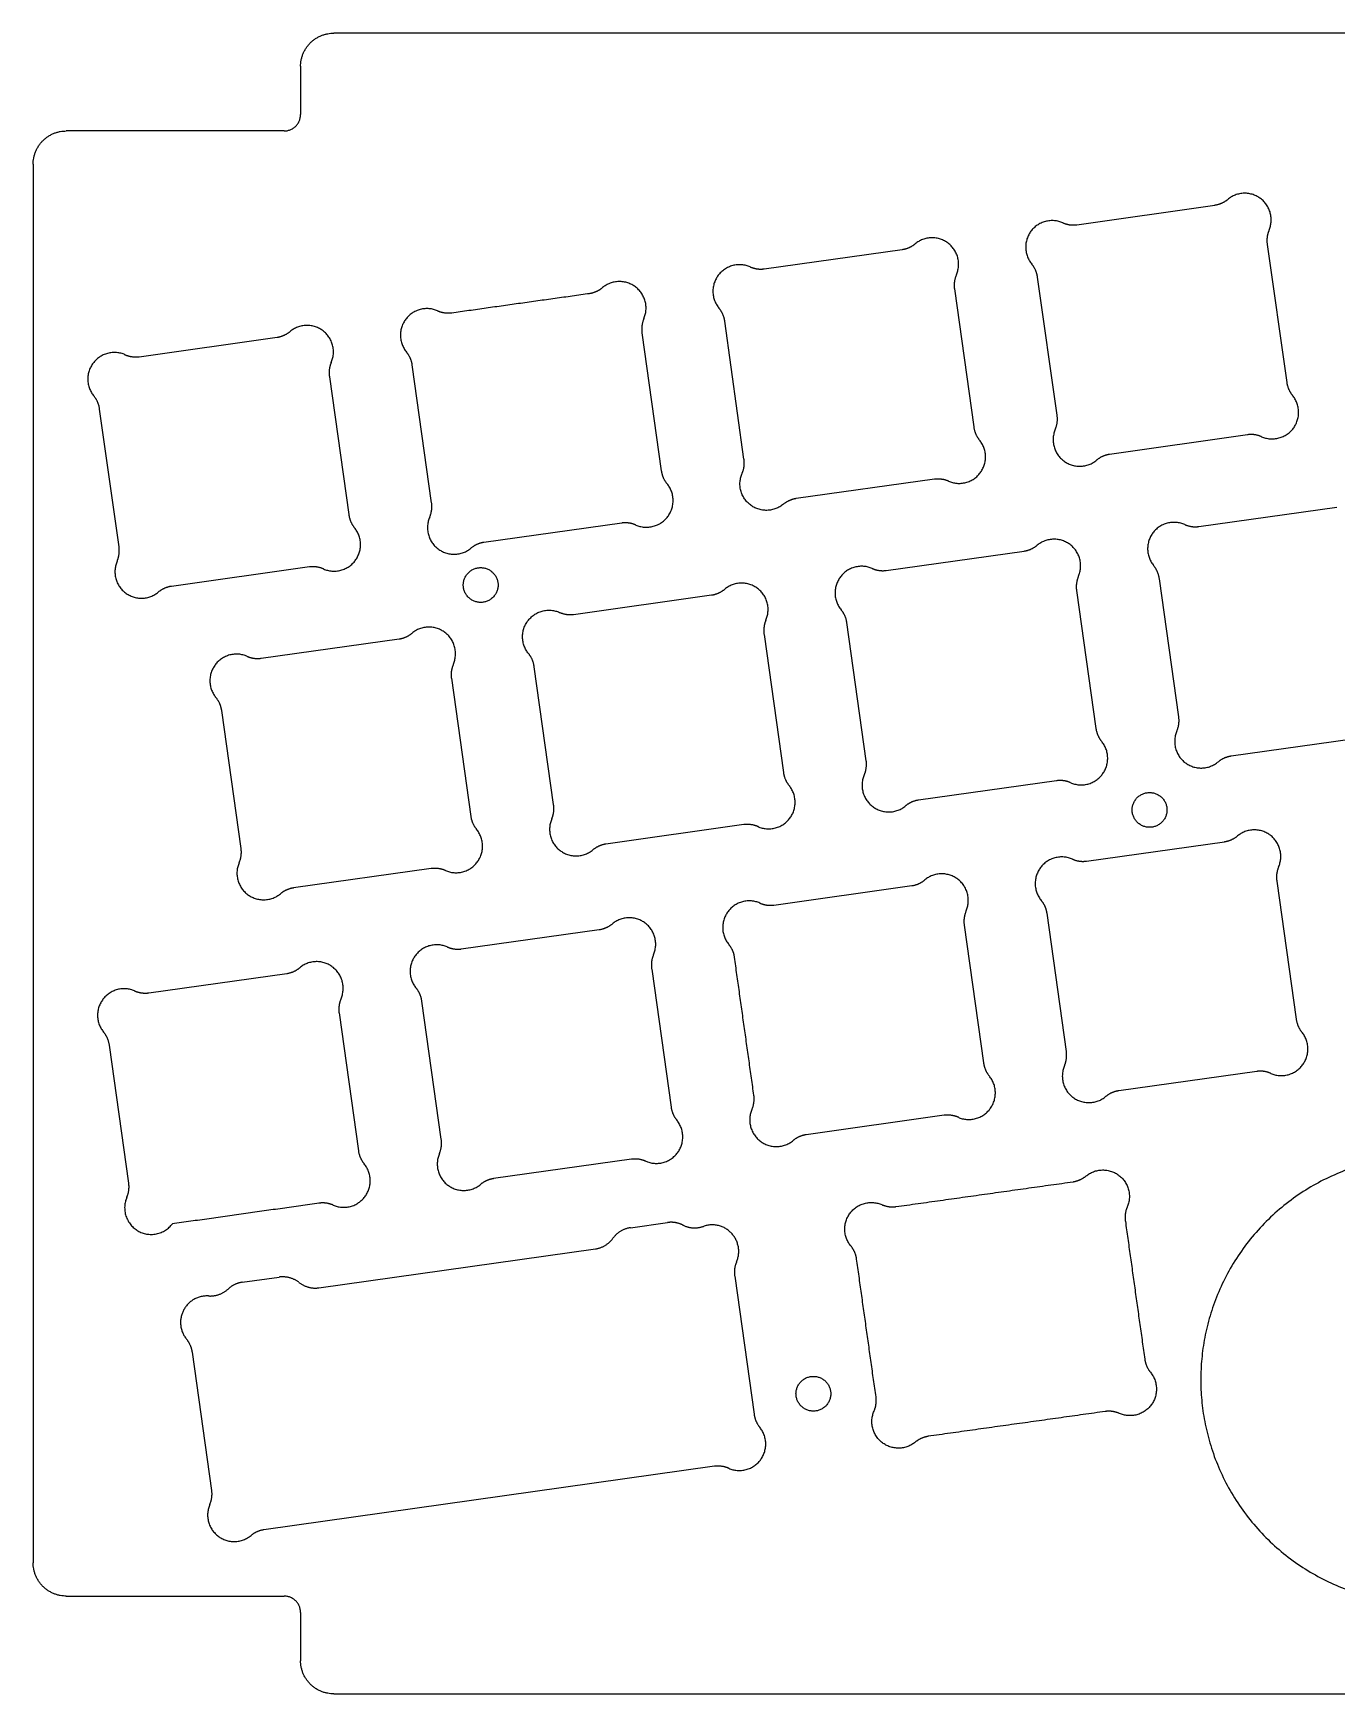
# Model space of a CAD drawing. Header units: millimetres. Extents: x -34 to 248, y -639 to -539.
# Drawn here: x 109.4 to 188.1, y -639.1 to -538.9 of the extents above; entities that cross this region are included whole.
import ezdxf

# ---------------------------------------------------------------- set-up
doc = ezdxf.new("R2010")
doc.units = ezdxf.units.MM
doc.header["$MEASUREMENT"] = 0
doc.layers.add('预设值', color=7, linetype='Continuous', true_color=0x000000)

msp = doc.modelspace()

# ---------------------------------------------------------------- linework, layer by layer
at = {"layer": '预设值'}
for p, q in [((172.42, -550.49, -10.11), (180.75, -549.3, -10.11)), ((153.55, -553.15, -10.11), (161.88, -551.98, -10.11)), ((183.91, -551.68, -10.11), (185.09, -560, -10.11)), ((171.23, -561.98, -10.11), (170.05, -553.65, -10.11)), ((165.03, -554.36, -10.11), (166.2, -562.69, -10.11)), ((146.17, -557.01, -10.11), (147.34, -565.33, -10.11)), ((152.33, -564.63, -10.11), (151.17, -556.3, -10.11)), ((115.82, -558.45, -10.11), (124.15, -557.28, -10.11)), ((133.48, -567.28, -10.11), (132.31, -558.95, -10.11)), ((127.31, -559.66, -10.11), (128.48, -567.98, -10.11)), ((114.61, -569.93, -10.11), (113.44, -561.61, -10.11)), ((182.72, -563.16, -10.11), (174.39, -564.35, -10.11)), ((163.82, -565.85, -10.11), (155.49, -567.01, -10.11)), ((179.78, -568.7, -10.11), (188.11, -567.53, -10.11)), ((144.96, -568.49, -10.11), (136.63, -569.66, -10.11)), ((126.1, -571.14, -10.11), (117.77, -572.31, -10.11)), ((160.92, -571.35, -10.11), (169.25, -570.18, -10.11)), ((178.57, -580.18, -10.11), (177.4, -571.85, -10.11)), ((142.05, -574, -10.11), (150.38, -572.83, -10.11)), ((172.4, -572.56, -10.11), (173.57, -580.88, -10.11)), ((159.71, -582.83, -10.11), (158.54, -574.5, -10.11)), ((123.19, -576.65, -10.11), (131.52, -575.48, -10.11)), ((153.54, -575.21, -10.11), (154.71, -583.54, -10.11)), ((140.84, -585.48, -10.11), (139.67, -577.16, -10.11)), ((134.67, -577.86, -10.11), (135.84, -586.19, -10.11)), ((121.98, -588.13, -10.11), (120.81, -579.81, -10.11)), ((190.06, -581.39, -10.11), (181.73, -582.56, -10.11)), ((171.19, -584.04, -10.11), (162.87, -585.21, -10.11)), ((152.33, -586.69, -10.11), (144, -587.86, -10.11)), ((173, -588.89, -10.11), (181.33, -587.72, -10.11)), ((133.46, -589.34, -10.11), (125.14, -590.51, -10.11)), ((184.49, -590.1, -10.11), (185.66, -598.42, -10.11)), ((154.14, -591.54, -10.11), (162.46, -590.37, -10.11)), ((171.79, -600.37, -10.11), (170.62, -592.04, -10.11)), ((135.27, -594.19, -10.11), (143.6, -593.02, -10.11)), ((165.62, -592.75, -10.11), (166.79, -601.07, -10.11)), ((116.41, -596.84, -10.11), (124.73, -595.67, -10.11)), ((146.76, -595.4, -10.11), (147.93, -603.73, -10.11)), ((127.89, -598.05, -10.11), (129.06, -606.38, -10.11)), ((134.06, -605.67, -10.11), (132.89, -597.35, -10.11)), ((115.2, -608.32, -10.11), (114.03, -600, -10.11)), ((183.28, -601.58, -10.11), (174.95, -602.75, -10.11)), ((164.41, -604.23, -10.11), (156.09, -605.4, -10.11)), ((145.55, -606.88, -10.11), (137.22, -608.05, -10.11)), ((145.48, -611.01, -10.11), (147.71, -610.7, -10.11)), ((126.67, -614.64, -10.11), (143.36, -612.29, -10.11)), ((122.05, -614.3, -10.11), (124.27, -613.99, -10.11)), ((151.77, -613.93, -10.11), (152.94, -622.26, -10.11)), ((120.21, -626.86, -10.11), (119.04, -618.53, -10.11)), ((150.56, -625.41, -10.11), (123.36, -629.24, -10.11))]:
    msp.add_line(p, q, dxfattribs=at)
for points, weights in [([(125.57, -540.93, -10.11), (125.57, -538.93, -10.11), (127.57, -538.93, -10.11)], [1, 0.707106781187, 1]), ([(124.57, -544.83, -10.11), (125.57, -544.83, -10.11), (125.57, -543.83, -10.11)], [1, 0.707106781187, 1]), ([(109.43, -546.83, -10.11), (109.43, -544.83, -10.11), (111.43, -544.83, -10.11)], [1, 0.707106781187, 1]), ([(180.75, -549.3, -10.11), (181.19, -549.24, -10.11), (181.53, -548.96, -10.11)], [1, 0.962542978378, 1]), ([(171.57, -550.37, -10.11), (171.98, -550.55, -10.11), (172.42, -550.49, -10.11)], [1, 0.962541043252, 1]), ([(184.02, -550.82, -10.11), (183.84, -551.23, -10.11), (183.91, -551.68, -10.11)], [1, 0.962541776374, 1]), ([(161.88, -551.98, -10.11), (162.32, -551.92, -10.11), (162.67, -551.64, -10.11)], [1, 0.96254690135, 1]), ([(152.7, -553.03, -10.11), (153.11, -553.21, -10.11), (153.55, -553.15, -10.11)], [1, 0.962546621118, 1]), ([(170.05, -553.65, -10.11), (169.98, -553.21, -10.11), (169.7, -552.86, -10.11)], [1, 0.962540757654, 1]), ([(165.15, -553.51, -10.11), (164.97, -553.92, -10.11), (165.03, -554.36, -10.11)], [1, 0.962536478936, 1]), ([(143.01, -554.63, -10.11), (143.46, -554.56, -10.11), (143.8, -554.28, -10.11)], [1, 0.962542061912, 1]), ([(133.83, -555.68, -10.11), (134.24, -555.86, -10.11), (134.69, -555.8, -10.11)], [1, 0.962544762008, 1]), ([(151.17, -556.3, -10.11), (151.11, -555.86, -10.11), (150.82, -555.52, -10.11)], [1, 0.962536462574, 1]), ([(124.15, -557.28, -10.11), (124.59, -557.21, -10.11), (124.94, -556.93, -10.11)], [1, 0.962534970604, 1]), ([(146.29, -556.15, -10.11), (146.11, -556.56, -10.11), (146.17, -557.01, -10.11)], [1, 0.962541776374, 1]), ([(114.97, -558.33, -10.11), (115.38, -558.51, -10.11), (115.82, -558.45, -10.11)], [1, 0.962546453011, 1]), ([(127.42, -558.8, -10.11), (127.24, -559.21, -10.11), (127.31, -559.66, -10.11)], [1, 0.962540289121, 1]), ([(132.31, -558.95, -10.11), (132.24, -558.51, -10.11), (131.96, -558.17, -10.11)], [1, 0.962544476462, 1]), ([(185.09, -560, -10.11), (185.16, -560.45, -10.11), (185.44, -560.79, -10.11)], [1, 0.962547278657, 1]), ([(113.44, -561.61, -10.11), (113.38, -561.16, -10.11), (113.09, -560.82, -10.11)], [1, 0.962543559748, 1]), ([(171.12, -562.83, -10.11), (171.3, -562.42, -10.11), (171.23, -561.98, -10.11)], [1, 0.962548297298, 1]), ([(166.2, -562.69, -10.11), (166.26, -563.14, -10.11), (166.54, -563.48, -10.11)], [1, 0.962543074976, 1]), ([(183.57, -563.28, -10.11), (183.16, -563.1, -10.11), (182.72, -563.16, -10.11)], [1, 0.962541959728, 1]), ([(152.22, -565.49, -10.11), (152.4, -565.08, -10.11), (152.33, -564.63, -10.11)], [1, 0.962543091337, 1]), ([(174.39, -564.35, -10.11), (173.95, -564.41, -10.11), (173.61, -564.7, -10.11)], [1, 0.962542061912, 1]), ([(147.34, -565.33, -10.11), (147.4, -565.78, -10.11), (147.69, -566.12, -10.11)], [1, 0.962544476462, 1]), ([(164.67, -565.96, -10.11), (164.26, -565.79, -10.11), (163.82, -565.85, -10.11)], [1, 0.962546884988, 1]), ([(155.49, -567.01, -10.11), (155.05, -567.08, -10.11), (154.7, -567.36, -10.11)], [1, 0.962546637481, 1]), ([(128.48, -567.98, -10.11), (128.54, -568.43, -10.11), (128.82, -568.77, -10.11)], [1, 0.962551363153, 1]), ([(133.36, -568.13, -10.11), (133.54, -567.72, -10.11), (133.48, -567.28, -10.11)], [1, 0.962541776374, 1]), ([(145.81, -568.61, -10.11), (145.4, -568.43, -10.11), (144.96, -568.49, -10.11)], [1, 0.962544762008, 1]), ([(178.93, -568.58, -10.11), (179.34, -568.76, -10.11), (179.78, -568.7, -10.11)], [1, 0.962547936004, 1]), ([(114.5, -570.79, -10.11), (114.67, -570.38, -10.11), (114.61, -569.93, -10.11)], [1, 0.962548092829, 1]), ([(136.63, -569.66, -10.11), (136.19, -569.72, -10.11), (135.85, -570.01, -10.11)], [1, 0.962542061912, 1]), ([(169.25, -570.18, -10.11), (169.69, -570.11, -10.11), (170.03, -569.83, -10.11)], [1, 0.962544028588, 1]), ([(126.95, -571.26, -10.11), (126.54, -571.08, -10.11), (126.1, -571.14, -10.11)], [1, 0.962538241075, 1]), ([(177.4, -571.85, -10.11), (177.34, -571.41, -10.11), (177.06, -571.06, -10.11)], [1, 0.962535239482, 1]), ([(160.06, -571.23, -10.11), (160.48, -571.41, -10.11), (160.92, -571.35, -10.11)], [1, 0.962542800429, 1]), ([(172.52, -571.7, -10.11), (172.34, -572.11, -10.11), (172.4, -572.56, -10.11)], [1, 0.96254437444, 1]), ([(117.77, -572.31, -10.11), (117.33, -572.37, -10.11), (116.98, -572.66, -10.11)], [1, 0.962543182859, 1]), ([(150.38, -572.83, -10.11), (150.82, -572.77, -10.11), (151.17, -572.48, -10.11)], [1, 0.962543463063, 1]), ([(141.2, -573.88, -10.11), (141.61, -574.06, -10.11), (142.05, -574, -10.11)], [1, 0.96254942332, 1]), ([(158.54, -574.5, -10.11), (158.48, -574.06, -10.11), (158.19, -573.72, -10.11)], [1, 0.96254940205, 1]), ([(131.52, -575.48, -10.11), (131.96, -575.42, -10.11), (132.3, -575.13, -10.11)], [1, 0.962542779327, 1]), ([(153.65, -574.35, -10.11), (153.48, -574.76, -10.11), (153.54, -575.21, -10.11)], [1, 0.962533396263, 1]), ([(122.33, -576.53, -10.11), (122.74, -576.71, -10.11), (123.19, -576.65, -10.11)], [1, 0.962543371383, 1]), ([(134.79, -577.01, -10.11), (134.61, -577.42, -10.11), (134.67, -577.86, -10.11)], [1, 0.962539652896, 1]), ([(139.67, -577.16, -10.11), (139.61, -576.71, -10.11), (139.33, -576.37, -10.11)], [1, 0.962540272782, 1]), ([(120.81, -579.81, -10.11), (120.75, -579.36, -10.11), (120.46, -579.02, -10.11)], [1, 0.962532947756, 1]), ([(178.46, -581.03, -10.11), (178.64, -580.62, -10.11), (178.57, -580.18, -10.11)], [1, 0.962542719223, 1]), ([(173.57, -580.88, -10.11), (173.64, -581.33, -10.11), (173.92, -581.67, -10.11)], [1, 0.962541873318, 1]), ([(159.59, -583.69, -10.11), (159.77, -583.28, -10.11), (159.71, -582.83, -10.11)], [1, 0.962536845258, 1]), ([(181.73, -582.56, -10.11), (181.29, -582.62, -10.11), (180.94, -582.91, -10.11)], [1, 0.962542739912, 1]), ([(154.71, -583.54, -10.11), (154.77, -583.98, -10.11), (155.05, -584.32, -10.11)], [1, 0.962546793274, 1]), ([(172.05, -584.16, -10.11), (171.64, -583.98, -10.11), (171.19, -584.04, -10.11)], [1, 0.962549056251, 1]), ([(135.84, -586.19, -10.11), (135.91, -586.63, -10.11), (136.19, -586.97, -10.11)], [1, 0.96254727302, 1]), ([(140.73, -586.34, -10.11), (140.91, -585.93, -10.11), (140.84, -585.48, -10.11)], [1, 0.962539917289, 1]), ([(162.87, -585.21, -10.11), (162.42, -585.27, -10.11), (162.08, -585.56, -10.11)], [1, 0.962537772393, 1]), ([(153.18, -586.81, -10.11), (152.77, -586.63, -10.11), (152.33, -586.69, -10.11)], [1, 0.962550339706, 1]), ([(121.86, -588.99, -10.11), (122.04, -588.58, -10.11), (121.98, -588.13, -10.11)], [1, 0.962553977018, 1]), ([(144, -587.86, -10.11), (143.56, -587.93, -10.11), (143.21, -588.21, -10.11)], [1, 0.962542546603, 1]), ([(181.33, -587.72, -10.11), (181.77, -587.65, -10.11), (182.12, -587.37, -10.11)], [1, 0.962540176039, 1]), ([(172.15, -588.77, -10.11), (172.56, -588.95, -10.11), (173, -588.89, -10.11)], [1, 0.962540126895, 1]), ([(134.32, -589.46, -10.11), (133.91, -589.28, -10.11), (133.46, -589.34, -10.11)], [1, 0.962536074492, 1]), ([(162.46, -590.37, -10.11), (162.91, -590.31, -10.11), (163.25, -590.02, -10.11)], [1, 0.962551191242, 1]), ([(184.6, -589.24, -10.11), (184.42, -589.65, -10.11), (184.49, -590.1, -10.11)], [1, 0.962538973698, 1]), ([(125.14, -590.51, -10.11), (124.69, -590.58, -10.11), (124.35, -590.86, -10.11)], [1, 0.962550075636, 1]), ([(153.28, -591.42, -10.11), (153.69, -591.6, -10.11), (154.14, -591.54, -10.11)], [1, 0.962539722822, 1]), ([(165.74, -591.89, -10.11), (165.56, -592.3, -10.11), (165.62, -592.75, -10.11)], [1, 0.962542051283, 1]), ([(170.62, -592.04, -10.11), (170.56, -591.6, -10.11), (170.27, -591.26, -10.11)], [1, 0.962540757654, 1]), ([(143.6, -593.02, -10.11), (144.04, -592.96, -10.11), (144.39, -592.67, -10.11)], [1, 0.962532922779, 1]), ([(134.42, -594.07, -10.11), (134.83, -594.25, -10.11), (135.27, -594.19, -10.11)], [1, 0.962547945326, 1]), ([(151.76, -594.69, -10.11), (151.7, -594.25, -10.11), (151.41, -593.91, -10.11)], [1, 0.962541668618, 1]), ([(146.87, -594.54, -10.11), (146.69, -594.95, -10.11), (146.76, -595.4, -10.11)], [1, 0.962539637075, 1]), ([(124.73, -595.67, -10.11), (125.18, -595.61, -10.11), (125.52, -595.32, -10.11)], [1, 0.962540574185, 1]), ([(115.55, -596.72, -10.11), (115.96, -596.9, -10.11), (116.41, -596.84, -10.11)], [1, 0.962547915124, 1]), ([(128.01, -597.19, -10.11), (127.83, -597.6, -10.11), (127.89, -598.05, -10.11)], [1, 0.962545984296, 1]), ([(132.89, -597.35, -10.11), (132.83, -596.9, -10.11), (132.55, -596.56, -10.11)], [1, 0.962544491999, 1]), ([(114.03, -600, -10.11), (113.97, -599.55, -10.11), (113.68, -599.21, -10.11)], [1, 0.962543931616, 1]), ([(185.66, -598.42, -10.11), (185.72, -598.87, -10.11), (186, -599.21, -10.11)], [1, 0.962553799285, 1]), ([(166.79, -601.07, -10.11), (166.85, -601.52, -10.11), (167.14, -601.86, -10.11)], [1, 0.962540110937, 1]), ([(171.68, -601.22, -10.11), (171.85, -600.81, -10.11), (171.79, -600.37, -10.11)], [1, 0.962552015605, 1]), ([(184.13, -601.7, -10.11), (183.72, -601.52, -10.11), (183.28, -601.58, -10.11)], [1, 0.962541959729, 1]), ([(152.81, -603.88, -10.11), (152.99, -603.47, -10.11), (152.93, -603.02, -10.11)], [1, 0.962540493609, 1]), ([(174.95, -602.75, -10.11), (174.51, -602.81, -10.11), (174.16, -603.1, -10.11)], [1, 0.962538343166, 1]), ([(147.93, -603.73, -10.11), (147.99, -604.17, -10.11), (148.27, -604.51, -10.11)], [1, 0.962552570261, 1]), ([(165.27, -604.35, -10.11), (164.86, -604.17, -10.11), (164.41, -604.23, -10.11)], [1, 0.962550808583, 1]), ([(133.95, -606.53, -10.11), (134.13, -606.12, -10.11), (134.06, -605.67, -10.11)], [1, 0.962547715803, 1]), ([(156.09, -605.4, -10.11), (155.64, -605.46, -10.11), (155.3, -605.75, -10.11)], [1, 0.962540105532, 1]), ([(129.06, -606.38, -10.11), (129.13, -606.82, -10.11), (129.41, -607.16, -10.11)], [1, 0.962538602851, 1]), ([(146.4, -607, -10.11), (145.99, -606.82, -10.11), (145.55, -606.88, -10.11)], [1, 0.962537777493, 1]), ([(137.22, -608.05, -10.11), (136.78, -608.11, -10.11), (136.43, -608.4, -10.11)], [1, 0.962543091199, 1]), ([(172.19, -608.24, -10.11), (172.63, -608.17, -10.11), (172.98, -607.89, -10.11)], [1, 0.962534318534, 1]), ([(115.08, -609.18, -10.11), (115.26, -608.77, -10.11), (115.2, -608.32, -10.11)], [1, 0.962540655661, 1]), ([(127.54, -609.65, -10.11), (127.13, -609.47, -10.11), (126.68, -609.53, -10.11)], [1, 0.962538521286, 1]), ([(160.65, -609.62, -10.11), (161.06, -609.8, -10.11), (161.5, -609.74, -10.11)], [0.999999982141, 0.962546370203, 1]), ([(175.46, -609.76, -10.11), (175.28, -610.17, -10.11), (175.35, -610.62, -10.11)], [1, 0.962540380739, 1]), ([(145.48, -611.01, -10.11), (144.82, -611.1, -10.11), (144.42, -611.65, -10.11)], [1, 0.920419317133, 1]), ([(148.64, -610.85, -10.11), (148.2, -610.63, -10.11), (147.71, -610.7, -10.11)], [1, 0.954613129433, 1]), ([(148.64, -610.85, -10.11), (149.24, -611.16, -10.11), (149.88, -610.93, -10.11)], [1, 0.920243227816, 1]), ([(143.36, -612.29, -10.11), (144.02, -612.2, -10.11), (144.42, -611.65, -10.11)], [1, 0.920474959357, 1]), ([(159.13, -612.9, -10.11), (159.06, -612.45, -10.11), (158.78, -612.11, -10.11)], [1, 0.962544211807, 1]), ([(151.88, -613.08, -10.11), (151.7, -613.49, -10.11), (151.77, -613.93, -10.11)], [1, 0.9625432692, 1]), ([(125.47, -614.31, -10.11), (124.94, -613.9, -10.11), (124.27, -613.99, -10.11)], [1, 0.92051655866, 1]), ([(120.02, -615.13, -10.11), (120.69, -615.17, -10.11), (121.19, -614.71, -10.11)], [1, 0.920221678549, 1]), ([(122.05, -614.3, -10.11), (121.56, -614.37, -10.11), (121.19, -614.71, -10.11)], [1, 0.954472401428, 1]), ([(125.47, -614.31, -10.11), (126, -614.73, -10.11), (126.67, -614.64, -10.11)], [1, 0.920450277919, 1]), ([(119.04, -618.53, -10.11), (118.97, -618.09, -10.11), (118.69, -617.74, -10.11)], [1, 0.9625432692, 1]), ([(176.52, -618.94, -10.11), (176.58, -619.39, -10.11), (176.86, -619.73, -10.11)], [1, 0.962552015216, 1]), ([(160.18, -622.08, -10.11), (160.36, -621.67, -10.11), (160.3, -621.22, -10.11)], [0.999999982142, 0.962548193432, 1]), ([(152.94, -622.26, -10.11), (153, -622.7, -10.11), (153.28, -623.05, -10.11)], [1, 0.9625432692, 1]), ([(174.99, -622.22, -10.11), (174.58, -622.04, -10.11), (174.14, -622.1, -10.11)], [0.999999982137, 0.962538158323, 1]), ([(163.45, -623.6, -10.11), (163.01, -623.67, -10.11), (162.67, -623.95, -10.11)], [1, 0.962542539721, 0.999999982139]), ([(151.41, -625.53, -10.11), (151, -625.35, -10.11), (150.56, -625.41, -10.11)], [1, 0.962544589527, 1]), ([(120.09, -627.71, -10.11), (120.27, -627.3, -10.11), (120.21, -626.86, -10.11)], [1, 0.9625432692, 1]), ([(123.36, -629.24, -10.11), (122.92, -629.3, -10.11), (122.58, -629.58, -10.11)], [1, 0.962536710912, 1]), ([(111.43, -633.24, -10.11), (109.43, -633.24, -10.11), (109.43, -631.24, -10.11)], [1, 0.707106781187, 1]), ([(125.57, -634.24, -10.11), (125.57, -633.24, -10.11), (124.57, -633.24, -10.11)], [1, 0.707106781187, 1]), ([(127.57, -639.14, -10.11), (125.57, -639.14, -10.11), (125.57, -637.14, -10.11)], [1, 0.707106781187, 1])]:
    msp.add_rational_spline(points, weights, degree=2, dxfattribs=at)
for points in [[(238.11, -538.93, -10.11), (182.84, -538.93, -10.11), (127.57, -538.93, -10.11)], [(125.57, -540.93, -10.11), (125.57, -542.38, -10.11), (125.57, -543.83, -10.11)], [(124.57, -544.83, -10.11), (118, -544.83, -10.11), (111.43, -544.83, -10.11)], [(109.43, -546.83, -10.11), (109.43, -589.03, -10.11), (109.43, -631.24, -10.11)], [(134.69, -555.8, -10.11), (138.85, -555.21, -10.11), (143.01, -554.63, -10.11)], [(152.93, -603.02, -10.11), (152.34, -598.86, -10.11), (151.76, -594.69, -10.11)], [(161.5, -609.74, -10.11), (166.85, -608.99, -10.11), (172.19, -608.24, -10.11)], [(126.68, -609.53, -10.11), (122.26, -610.16, -10.11), (117.83, -610.78, -10.11)], [(175.35, -610.62, -10.11), (175.93, -614.78, -10.11), (176.52, -618.94, -10.11)], [(160.3, -621.22, -10.11), (159.71, -617.06, -10.11), (159.13, -612.9, -10.11)], [(174.14, -622.1, -10.11), (168.8, -622.85, -10.11), (163.45, -623.6, -10.11)], [(111.43, -633.24, -10.11), (118, -633.24, -10.11), (124.57, -633.24, -10.11)], [(125.57, -634.24, -10.11), (125.57, -635.69, -10.11), (125.57, -637.14, -10.11)], [(127.57, -639.14, -10.11), (182.84, -639.14, -10.11), (238.11, -639.14, -10.11)]]:
    msp.add_open_spline(points, degree=2, dxfattribs=at)
for points, weights, knots in [([(184.02, -550.82, -10.11), (184.52, -549.67, -10.11), (183.51, -548.91, -10.11), (182.51, -548.15, -10.11), (181.53, -548.96, -10.11)], [1, 0.785512758936, 1, 0.785512758936, 1], [0, 0, 0, 2.135271, 2.135271, 4.270541, 4.270541, 4.270541]), ([(171.57, -550.37, -10.11), (170.41, -549.87, -10.11), (169.65, -550.88, -10.11), (168.9, -551.89, -10.11), (169.7, -552.86, -10.11)], [1, 0.785504430778, 1, 0.785504430778, 1], [0, 0, 0, 2.135314, 2.135314, 4.270627, 4.270627, 4.270627]), ([(165.15, -553.51, -10.11), (165.65, -552.35, -10.11), (164.65, -551.6, -10.11), (163.64, -550.84, -10.11), (162.67, -551.64, -10.11)], [1, 0.785508884666, 1, 0.785508884666, 1], [0, 0, 0, 2.135291, 2.135291, 4.270581, 4.270581, 4.270581]), ([(152.7, -553.03, -10.11), (151.54, -552.53, -10.11), (150.78, -553.54, -10.11), (150.02, -554.54, -10.11), (150.82, -555.52, -10.11)], [1, 0.785508048397, 1, 0.785508048397, 1], [0, 0, 0, 2.135295, 2.135295, 4.27059, 4.27059, 4.27059]), ([(146.29, -556.15, -10.11), (146.79, -555, -10.11), (145.78, -554.24, -10.11), (144.77, -553.48, -10.11), (143.8, -554.28, -10.11)], [1, 0.785510175017, 1, 0.785510175017, 1], [0, 0, 0, 2.135284, 2.135284, 4.270568, 4.270568, 4.270568]), ([(133.83, -555.68, -10.11), (132.68, -555.18, -10.11), (131.92, -556.19, -10.11), (131.16, -557.19, -10.11), (131.96, -558.17, -10.11)], [1, 0.785525400446, 1, 0.785525400446, 1], [0, 0, 0, 2.135205, 2.135205, 4.27041, 4.27041, 4.27041]), ([(127.42, -558.8, -10.11), (127.92, -557.65, -10.11), (126.92, -556.89, -10.11), (125.91, -556.13, -10.11), (124.94, -556.93, -10.11)], [1, 0.785485988694, 1, 0.785485988694, 1], [0, 0, 0, 2.135409, 2.135409, 4.270818, 4.270818, 4.270818]), ([(114.97, -558.33, -10.11), (113.81, -557.83, -10.11), (113.05, -558.84, -10.11), (112.29, -559.84, -10.11), (113.09, -560.82, -10.11)], [1, 0.785527583572, 1, 0.785527583572, 1], [0, 0, 0, 2.135194, 2.135194, 4.270388, 4.270388, 4.270388]), ([(183.57, -563.28, -10.11), (184.73, -563.78, -10.11), (185.49, -562.77, -10.11), (186.24, -561.76, -10.11), (185.44, -560.79, -10.11)], [1, 0.785525400455, 1, 0.785525400455, 1], [0, 0, 0, 2.135205, 2.135205, 4.27041, 4.27041, 4.27041]), ([(171.12, -562.83, -10.11), (170.62, -563.99, -10.11), (171.63, -564.74, -10.11), (172.63, -565.5, -10.11), (173.61, -564.7, -10.11)], [1, 0.785528560636, 1, 0.785528560636, 1], [0, 0, 0, 2.135189, 2.135189, 4.270378, 4.270378, 4.270378]), ([(164.67, -565.96, -10.11), (165.83, -566.47, -10.11), (166.59, -565.46, -10.11), (167.35, -564.45, -10.11), (166.54, -563.48, -10.11)], [1, 0.785527434774, 1, 0.785527434774, 1], [0, 0, 0, 2.135195, 2.135195, 4.270389, 4.270389, 4.270389]), ([(145.81, -568.61, -10.11), (146.97, -569.11, -10.11), (147.73, -568.1, -10.11), (148.49, -567.09, -10.11), (147.69, -566.12, -10.11)], [1, 0.785525400445, 1, 0.785525400445, 1], [0, 0, 0, 2.135205, 2.135205, 4.27041, 4.27041, 4.27041]), ([(154.7, -567.36, -10.11), (153.73, -568.16, -10.11), (152.72, -567.4, -10.11), (151.72, -566.64, -10.11), (152.22, -565.49, -10.11)], [1, 0.785526783057, 1, 0.785526783057, 1], [110.249577, 110.249577, 110.249577, 112.384775, 112.384775, 114.519973, 114.519973, 114.519973]), ([(133.36, -568.13, -10.11), (132.86, -569.29, -10.11), (133.87, -570.05, -10.11), (134.87, -570.81, -10.11), (135.85, -570.01, -10.11)], [1, 0.785510175017, 1, 0.785510175017, 1], [0, 0, 0, 2.135284, 2.135284, 4.270568, 4.270568, 4.270568]), ([(126.95, -571.26, -10.11), (128.11, -571.76, -10.11), (128.87, -570.75, -10.11), (129.62, -569.75, -10.11), (128.82, -568.77, -10.11)], [1, 0.785526433175, 1, 0.785526433175, 1], [0, 0, 0, 2.1352, 2.1352, 4.2704, 4.2704, 4.2704]), ([(178.93, -568.58, -10.11), (177.77, -568.08, -10.11), (177.01, -569.08, -10.11), (176.26, -570.09, -10.11), (177.06, -571.06, -10.11)], [1, 0.785508307705, 1, 0.785508307705, 1], [0, 0, 0, 2.135294, 2.135294, 4.270587, 4.270587, 4.270587]), ([(172.52, -571.7, -10.11), (173.02, -570.55, -10.11), (172.01, -569.79, -10.11), (171.01, -569.03, -10.11), (170.03, -569.83, -10.11)], [1, 0.785523044978, 1, 0.785523044978, 1], [0, 0, 0, 2.135217, 2.135217, 4.270435, 4.270435, 4.270435]), ([(114.5, -570.79, -10.11), (113.99, -571.94, -10.11), (115, -572.7, -10.11), (116.01, -573.46, -10.11), (116.98, -572.66, -10.11)], [1, 0.785531144456, 1, 0.785531144456, 1], [0, 0, 0, 2.135176, 2.135176, 4.270351, 4.270351, 4.270351]), ([(160.06, -571.23, -10.11), (158.91, -570.73, -10.11), (158.15, -571.74, -10.11), (157.39, -572.74, -10.11), (158.19, -573.72, -10.11)], [1, 0.785533757652, 1, 0.785533757652, 1], [0, 0, 0, 2.135162, 2.135162, 4.270324, 4.270324, 4.270324]), ([(137.49, -572.23, -10.11), (137.49, -571.18, -10.11), (136.44, -571.18, -10.11), (135.39, -571.18, -10.11), (135.39, -572.23, -10.11), (135.39, -573.28, -10.11), (136.44, -573.28, -10.11), (137.49, -573.28, -10.11), (137.49, -572.23, -10.11)], [1, 0.707106781187, 1, 0.707106781187, 1, 0.707106781187, 1, 0.707106781187, 1], [0, 0, 0, 1.649336, 1.649336, 3.298672, 3.298672, 4.948008, 4.948008, 6.597345, 6.597345, 6.597345]), ([(153.65, -574.35, -10.11), (154.16, -573.2, -10.11), (153.15, -572.44, -10.11), (152.14, -571.68, -10.11), (151.17, -572.48, -10.11)], [1, 0.785490499276, 1, 0.785490499276, 1], [0, 0, 0, 2.135386, 2.135386, 4.270771, 4.270771, 4.270771]), ([(139.33, -576.37, -10.11), (138.53, -575.39, -10.11), (139.29, -574.39, -10.11), (140.04, -573.38, -10.11), (141.2, -573.88, -10.11)], [1, 0.78552669144, 1, 0.78552669144, 1], [110.250433, 110.250433, 110.250433, 112.385632, 112.385632, 114.52083, 114.52083, 114.52083]), ([(134.79, -577.01, -10.11), (135.29, -575.85, -10.11), (134.28, -575.09, -10.11), (133.28, -574.33, -10.11), (132.3, -575.13, -10.11)], [1, 0.785506210813, 1, 0.785506210813, 1], [0, 0, 0, 2.135304, 2.135304, 4.270609, 4.270609, 4.270609]), ([(122.33, -576.53, -10.11), (121.18, -576.03, -10.11), (120.42, -577.04, -10.11), (119.66, -578.05, -10.11), (120.46, -579.02, -10.11)], [1, 0.785488976325, 1, 0.785488976325, 1], [0, 0, 0, 2.135394, 2.135394, 4.270787, 4.270787, 4.270787]), ([(178.46, -581.03, -10.11), (177.96, -582.19, -10.11), (178.96, -582.95, -10.11), (179.97, -583.71, -10.11), (180.94, -582.91, -10.11)], [1, 0.785514744881, 1, 0.785514744881, 1], [0, 0, 0, 2.13526, 2.13526, 4.270521, 4.270521, 4.270521]), ([(172.05, -584.16, -10.11), (173.2, -584.66, -10.11), (173.96, -583.65, -10.11), (174.72, -582.64, -10.11), (173.92, -581.67, -10.11)], [1, 0.785530168835, 1, 0.785530168835, 1], [0, 0, 0, 2.135181, 2.135181, 4.270361, 4.270361, 4.270361]), ([(159.59, -583.69, -10.11), (159.09, -584.84, -10.11), (160.1, -585.6, -10.11), (161.1, -586.36, -10.11), (162.08, -585.56, -10.11)], [1, 0.785484178183, 1, 0.785484178183, 1], [0, 0, 0, 2.135418, 2.135418, 4.270837, 4.270837, 4.270837]), ([(153.18, -586.81, -10.11), (154.34, -587.31, -10.11), (155.1, -586.3, -10.11), (155.85, -585.3, -10.11), (155.05, -584.32, -10.11)], [1, 0.785547658618, 1, 0.785547658618, 1], [0, 0, 0, 2.13509, 2.13509, 4.27018, 4.27018, 4.27018]), ([(177.86, -585.8, -10.11), (177.86, -584.75, -10.11), (176.81, -584.75, -10.11), (175.76, -584.75, -10.11), (175.76, -585.8, -10.11), (175.76, -586.85, -10.11), (176.81, -586.85, -10.11), (177.86, -586.85, -10.11), (177.86, -585.8, -10.11)], [1, 0.707106781187, 1, 0.707106781187, 1, 0.707106781187, 1, 0.707106781187, 1], [0, 0, 0, 1.649336, 1.649336, 3.298672, 3.298672, 4.948008, 4.948008, 6.597345, 6.597345, 6.597345]), ([(134.32, -589.46, -10.11), (135.47, -589.96, -10.11), (136.23, -588.95, -10.11), (136.99, -587.95, -10.11), (136.19, -586.97, -10.11)], [1, 0.785508792408, 1, 0.785508792408, 1], [0, 0, 0, 2.135291, 2.135291, 4.270582, 4.270582, 4.270582]), ([(140.73, -586.34, -10.11), (140.23, -587.49, -10.11), (141.23, -588.25, -10.11), (142.24, -589.01, -10.11), (143.21, -588.21, -10.11)], [1, 0.785506300075, 1, 0.785506300075, 1], [0, 0, 0, 2.135304, 2.135304, 4.270608, 4.270608, 4.270608]), ([(184.6, -589.24, -10.11), (185.1, -588.09, -10.11), (184.1, -587.33, -10.11), (183.09, -586.57, -10.11), (182.12, -587.37, -10.11)], [1, 0.785496956027, 1, 0.785496956027, 1], [0, 0, 0, 2.135352, 2.135352, 4.270705, 4.270705, 4.270705]), ([(121.86, -588.99, -10.11), (121.36, -590.14, -10.11), (122.37, -590.9, -10.11), (123.38, -591.66, -10.11), (124.35, -590.86, -10.11)], [1, 0.785567168274, 1, 0.785567168274, 1], [0, 0, 0, 2.134989, 2.134989, 4.269978, 4.269978, 4.269978]), ([(172.15, -588.77, -10.11), (170.99, -588.27, -10.11), (170.23, -589.28, -10.11), (169.47, -590.28, -10.11), (170.27, -591.26, -10.11)], [1, 0.785501847184, 1, 0.785501847184, 1], [0, 0, 0, 2.135327, 2.135327, 4.270654, 4.270654, 4.270654]), ([(165.74, -591.89, -10.11), (166.24, -590.74, -10.11), (165.23, -589.98, -10.11), (164.23, -589.22, -10.11), (163.25, -590.02, -10.11)], [1, 0.785536690341, 1, 0.785536690341, 1], [0, 0, 0, 2.135147, 2.135147, 4.270294, 4.270294, 4.270294]), ([(153.28, -591.42, -10.11), (152.13, -590.92, -10.11), (151.37, -591.93, -10.11), (150.61, -592.93, -10.11), (151.41, -593.91, -10.11)], [1, 0.785503276354, 1, 0.785503276354, 1], [0, 0, 0, 2.13532, 2.13532, 4.270639, 4.270639, 4.270639]), ([(146.87, -594.54, -10.11), (147.37, -593.39, -10.11), (146.37, -592.63, -10.11), (145.36, -591.87, -10.11), (144.39, -592.67, -10.11)], [1, 0.785478376791, 1, 0.785478376791, 1], [0, 0, 0, 2.135448, 2.135448, 4.270897, 4.270897, 4.270897]), ([(134.42, -594.07, -10.11), (133.26, -593.57, -10.11), (132.5, -594.58, -10.11), (131.74, -595.59, -10.11), (132.55, -596.56, -10.11)], [1, 0.785534419506, 1, 0.785534419506, 1], [0, 0, 0, 2.135159, 2.135159, 4.270317, 4.270317, 4.270317]), ([(128.01, -597.19, -10.11), (128.51, -596.04, -10.11), (127.5, -595.28, -10.11), (126.5, -594.52, -10.11), (125.52, -595.32, -10.11)], [1, 0.785517844661, 1, 0.785517844661, 1], [0, 0, 0, 2.135244, 2.135244, 4.270489, 4.270489, 4.270489]), ([(115.55, -596.72, -10.11), (114.4, -596.22, -10.11), (113.64, -597.23, -10.11), (112.88, -598.24, -10.11), (113.68, -599.21, -10.11)], [1, 0.785532754424, 1, 0.785532754424, 1], [0, 0, 0, 2.135167, 2.135167, 4.270334, 4.270334, 4.270334]), ([(184.13, -601.7, -10.11), (185.29, -602.2, -10.11), (186.04, -601.19, -10.11), (186.8, -600.18, -10.11), (186, -599.21, -10.11)], [1, 0.785543785915, 1, 0.785543785915, 1], [0, 0, 0, 2.13511, 2.13511, 4.27022, 4.27022, 4.27022]), ([(171.68, -601.22, -10.11), (171.17, -602.38, -10.11), (172.18, -603.14, -10.11), (173.19, -603.9, -10.11), (174.16, -603.1, -10.11)], [1, 0.785528560687, 1, 0.785528560687, 1], [0, 0, 0, 2.135189, 2.135189, 4.270378, 4.270378, 4.270378]), ([(165.27, -604.35, -10.11), (166.42, -604.85, -10.11), (167.18, -603.84, -10.11), (167.94, -602.83, -10.11), (167.14, -601.86, -10.11)], [1, 0.78553014105, 1, 0.78553014105, 1], [0, 0, 0, 2.135181, 2.135181, 4.270361, 4.270361, 4.270361]), ([(152.81, -603.88, -10.11), (152.31, -605.03, -10.11), (153.32, -605.79, -10.11), (154.32, -606.55, -10.11), (155.3, -605.75, -10.11)], [1, 0.785501042494, 1, 0.785501042494, 1], [0, 0, 0, 2.135331, 2.135331, 4.270662, 4.270662, 4.270662]), ([(146.4, -607, -10.11), (147.56, -607.5, -10.11), (148.32, -606.49, -10.11), (149.07, -605.49, -10.11), (148.27, -604.51, -10.11)], [1, 0.785528529904, 1, 0.785528529904, 1], [0, 0, 0, 2.135189, 2.135189, 4.270378, 4.270378, 4.270378]), ([(127.54, -609.65, -10.11), (128.69, -610.15, -10.11), (129.45, -609.14, -10.11), (130.21, -608.14, -10.11), (129.41, -607.16, -10.11)], [1, 0.785491245002, 1, 0.785491245002, 1], [0, 0, 0, 2.135382, 2.135382, 4.270764, 4.270764, 4.270764]), ([(133.95, -606.53, -10.11), (133.45, -607.68, -10.11), (134.45, -608.44, -10.11), (135.46, -609.2, -10.11), (136.43, -608.4, -10.11)], [1, 0.785529823001, 1, 0.785529823001, 1], [0, 0, 0, 2.135182, 2.135182, 4.270365, 4.270365, 4.270365]), ([(203.84, -611.61, -10.11), (199.78, -606.68, -10.11), (193.4, -606.68, -10.11), (179.9, -606.68, -10.11), (179.9, -620.18, -10.11), (179.9, -633.68, -10.11), (193.4, -633.68, -10.11), (206, -633.68, -10.11), (206.87, -621.11, -10.11)], [0.855605105393, 0.836219415982, 1, 0.707106781187, 1, 0.707106781187, 1, 0.721154652868, 0.973251796874], [8.655443, 8.655443, 8.655443, 19.634954, 19.634954, 39.269908, 39.269908, 58.904862, 58.904862, 77.598076, 77.598076, 77.598076]), ([(172.98, -607.89, -10.11), (173.95, -607.09, -10.11), (174.96, -607.85, -10.11), (175.96, -608.61, -10.11), (175.46, -609.76, -10.11)], [1, 0.785484408624, 1, 0.785484408624, 1], [28.848204, 28.848204, 28.848204, 30.983622, 30.983622, 33.119039, 33.119039, 33.119039]), ([(115.08, -609.18, -10.11), (114.52, -610.48, -10.11), (115.75, -611.2, -10.11), (116.97, -611.91, -10.11), (117.83, -610.78, -10.11)], [1, 0.747632314718, 1, 0.747632314718, 1], [0, 0, 0, 2.324181, 2.324181, 4.648362, 4.648362, 4.648362]), ([(158.78, -612.11, -10.11), (157.98, -611.14, -10.11), (158.74, -610.13, -10.11), (159.49, -609.12, -10.11), (160.65, -609.62, -10.11)], [1, 0.785529163331, 1, 0.785529163331, 1], [74.500118, 74.500118, 74.500118, 76.635304, 76.635304, 78.770489, 78.770489, 78.770489]), ([(151.88, -613.08, -10.11), (152.3, -612.12, -10.11), (151.58, -611.35, -10.11), (150.87, -610.58, -10.11), (149.88, -610.93, -10.11)], [1, 0.836605892418, 1, 0.836605892418, 1], [0, 0, 0, 1.855163, 1.855163, 3.710327, 3.710327, 3.710327]), ([(120.02, -615.13, -10.11), (118.97, -615.07, -10.11), (118.5, -616, -10.11), (118.02, -616.93, -10.11), (118.69, -617.74, -10.11)], [1, 0.836642369363, 1, 0.836642369363, 1], [0, 0, 0, 1.85495, 1.85495, 3.709901, 3.709901, 3.709901]), ([(157.57, -621.03, -10.11), (157.57, -619.98, -10.11), (156.52, -619.98, -10.11), (155.47, -619.98, -10.11), (155.47, -621.03, -10.11), (155.47, -622.08, -10.11), (156.52, -622.08, -10.11), (157.57, -622.08, -10.11), (157.57, -621.03, -10.11)], [1, 0.707106781187, 1, 0.707106781187, 1, 0.707106781187, 1, 0.707106781187, 1], [0, 0, 0, 1.649336, 1.649336, 3.298672, 3.298672, 4.948008, 4.948008, 6.597345, 6.597345, 6.597345]), ([(176.86, -619.73, -10.11), (177.66, -620.71, -10.11), (176.91, -621.71, -10.11), (176.15, -622.72, -10.11), (174.99, -622.22, -10.11)], [1, 0.785528013303, 1, 0.785528013303, 1], [43.273087, 43.273087, 43.273087, 45.408278, 45.408278, 47.54347, 47.54347, 47.54347]), ([(162.67, -623.95, -10.11), (161.69, -624.75, -10.11), (160.69, -623.99, -10.11), (159.68, -623.23, -10.11), (160.18, -622.08, -10.11)], [1, 0.785529564526, 1, 0.785529564526, 1], [60.07695, 60.07695, 60.07695, 62.212133, 62.212133, 64.347317, 64.347317, 64.347317]), ([(151.41, -625.53, -10.11), (152.57, -626.03, -10.11), (153.32, -625.03, -10.11), (154.08, -624.02, -10.11), (153.28, -623.05, -10.11)], [1, 0.78552151037, 1, 0.78552151037, 1], [0, 0, 0, 2.135225, 2.135225, 4.270451, 4.270451, 4.270451]), ([(120.09, -627.71, -10.11), (119.59, -628.87, -10.11), (120.6, -629.63, -10.11), (121.6, -630.39, -10.11), (122.58, -629.58, -10.11)], [1, 0.785499297567, 1, 0.785499297567, 1], [0, 0, 0, 2.13534, 2.13534, 4.27068, 4.27068, 4.27068])]:
    msp.add_rational_spline(points, weights, degree=2, knots=knots, dxfattribs=at)

doc.saveas('drawing.dxf')
